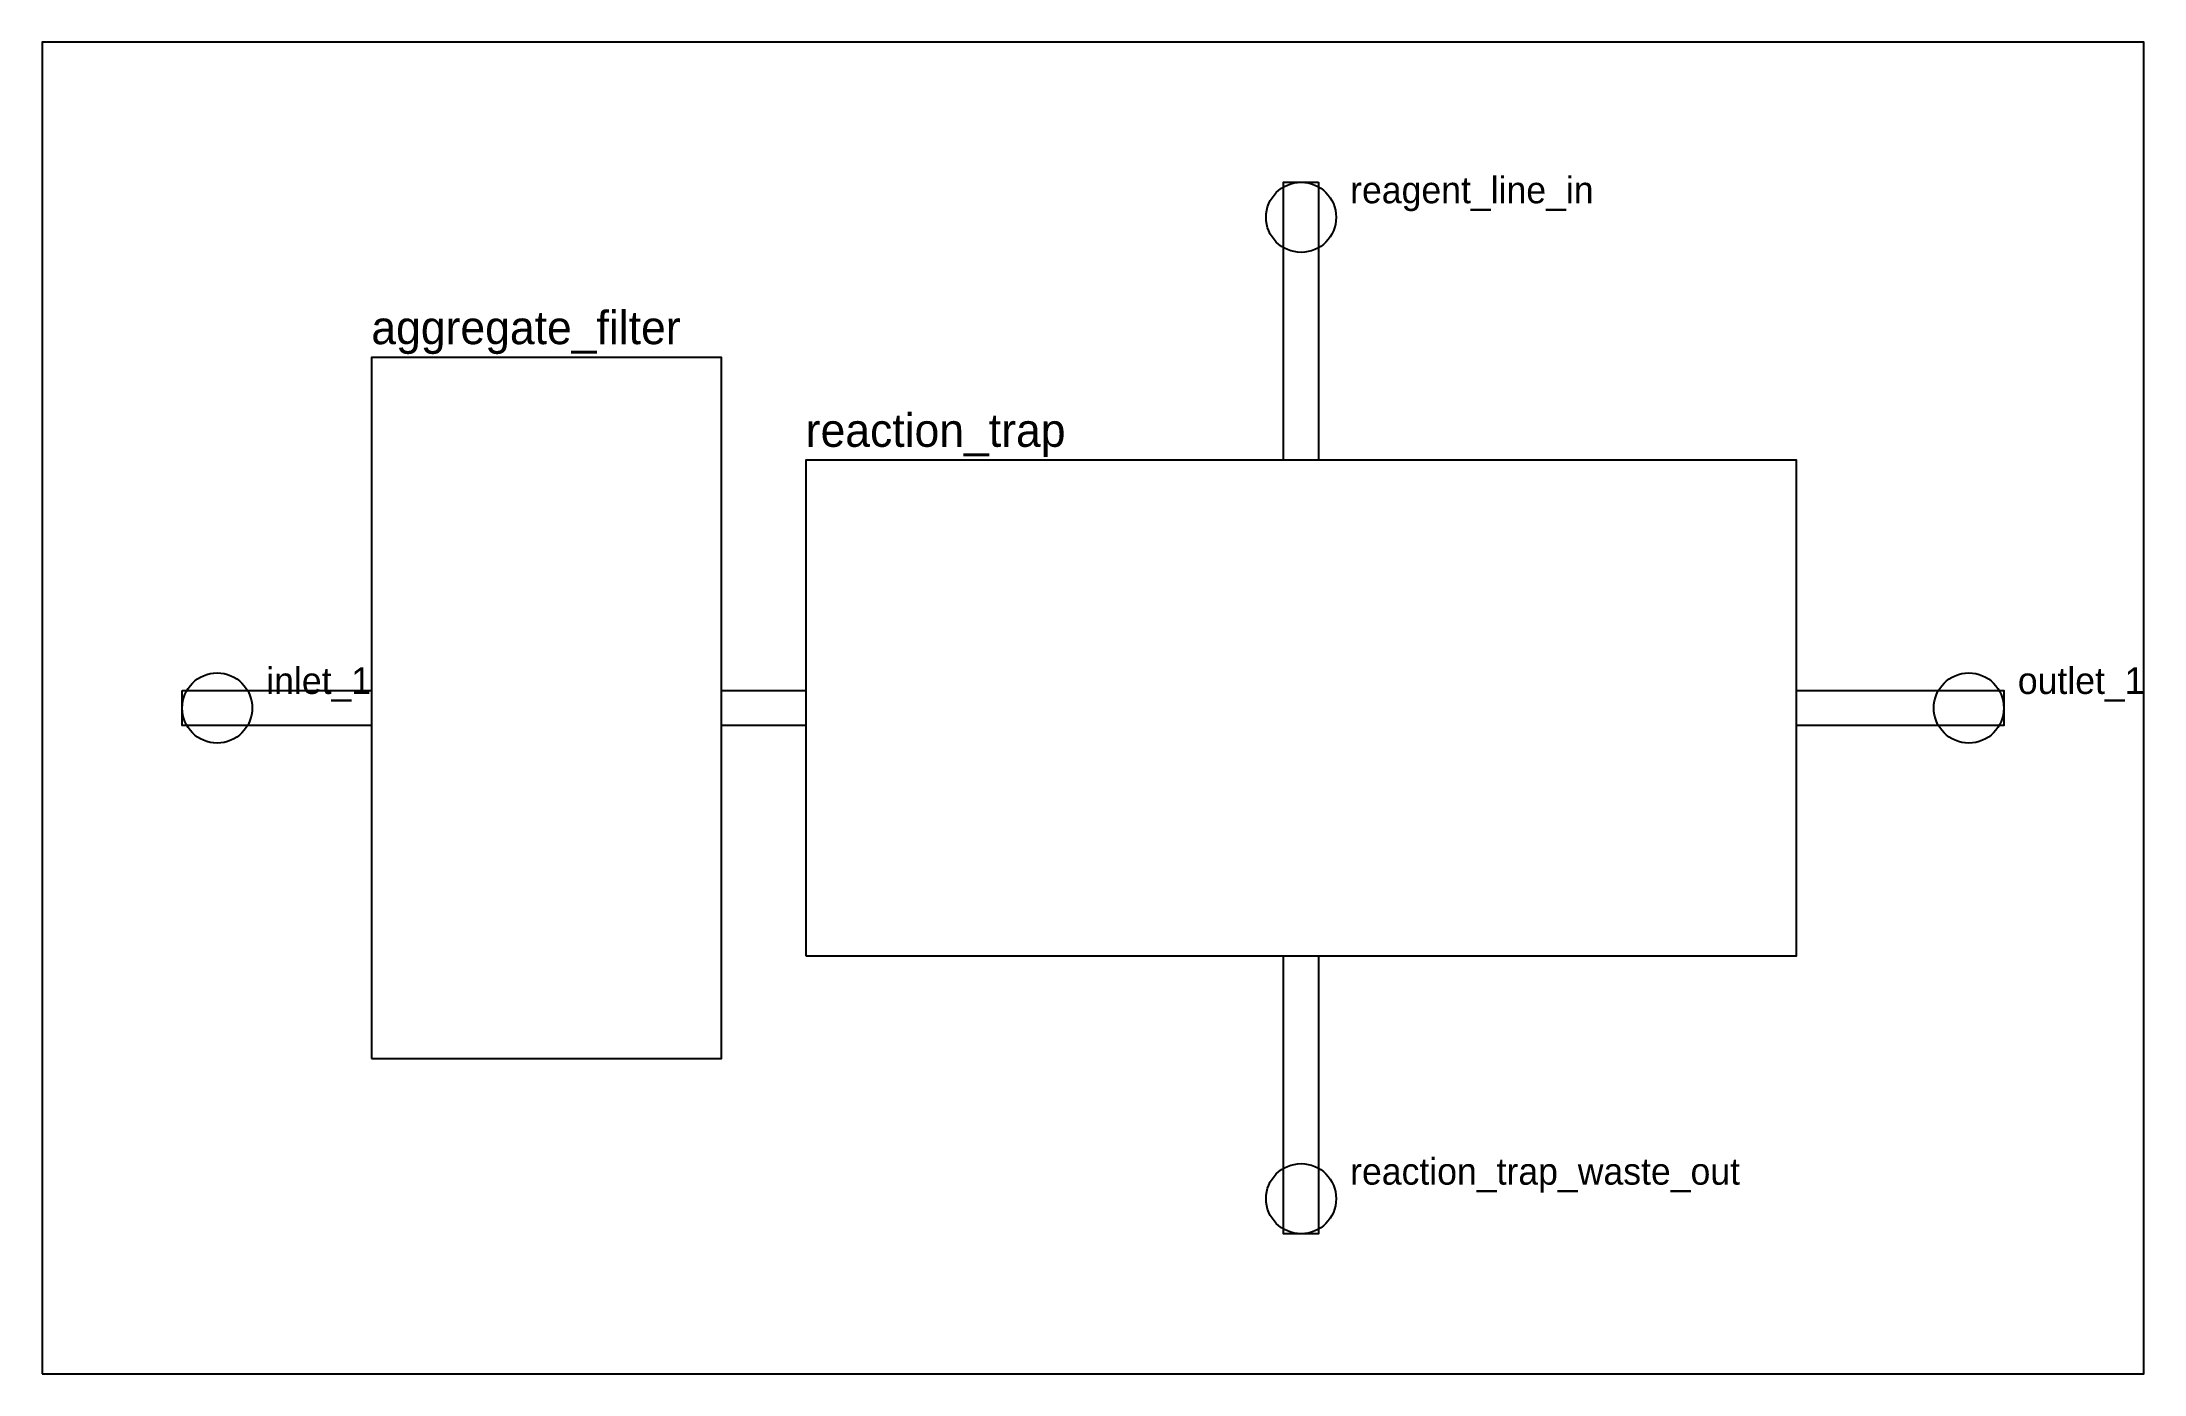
# Model space of a CAD drawing. Header units: millimetres. Extents: x 0 to 30, y 0 to 19.
import ezdxf

# ---------------------------------------------------------------- set-up
doc = ezdxf.new("R2010")
doc.units = ezdxf.units.MM
for name, color, linetype in [('CHAMBERS', 5, 'CONTINUOUS'), ('CHANNELS', 1, 'CONTINUOUS'), ('LABELS', 8, 'CONTINUOUS'), ('OUTLINE', 7, 'CONTINUOUS'), ('PORTS', 3, 'CONTINUOUS')]:
    doc.layers.add(name, color=color, linetype=linetype)

msp = doc.modelspace()

# ---------------------------------------------------------------- linework, layer by layer
at = {"layer": 'CHAMBERS'}
for points in [[(4.7, 4.5), (9.7, 4.5), (9.7, 14.5), (4.7, 14.5)], [(10.9001, 5.9644), (25.0421, 5.9644), (25.0421, 13.0356), (10.9001, 13.0356)]]:
    msp.add_lwpolyline(points, close=True, dxfattribs=at)
at = {"layer": 'CHANNELS'}
for points in [[(18.22, 17), (18.22, 13.0355), (17.72, 13.0355), (17.72, 17)], [(2, 9.75), (4.7, 9.75), (4.7, 9.25), (2, 9.25)], [(9.7, 9.75), (10.9, 9.75), (10.9, 9.25), (9.7, 9.25)], [(25.0421, 9.75), (28, 9.75), (28, 9.25), (25.0421, 9.25)], [(18.22, 5.9645), (18.22, 2), (17.72, 2), (17.72, 5.9645)]]:
    msp.add_lwpolyline(points, close=True, dxfattribs=at)
at = {"layer": 'OUTLINE'}
msp.add_lwpolyline([(0, 0), (30, 0), (30, 19), (0, 19)], close=True, dxfattribs=at)
at = {"layer": 'PORTS'}
for centre in [(17.97, 16.5), (2.5, 9.5), (27.5, 9.5), (17.97, 2.5)]:
    msp.add_circle(centre, 0.5, dxfattribs=at)

# ---------------------------------------------------------------- texts
at = {"layer": 'LABELS'}
for s, height, p in [('reagent_line_in', 0.38, (18.67, 16.7)), ('aggregate_filter', 0.475, (4.7, 14.69)), ('reaction_trap', 0.475, (10.9001, 13.2256)), ('inlet_1', 0.38, (3.2, 9.7)), ('outlet_1', 0.38, (28.2, 9.7)), ('reaction_trap_waste_out', 0.38, (18.67, 2.7))]:
    msp.add_text(s, height=height, dxfattribs=at).set_placement(p)

doc.saveas('drawing.dxf')
